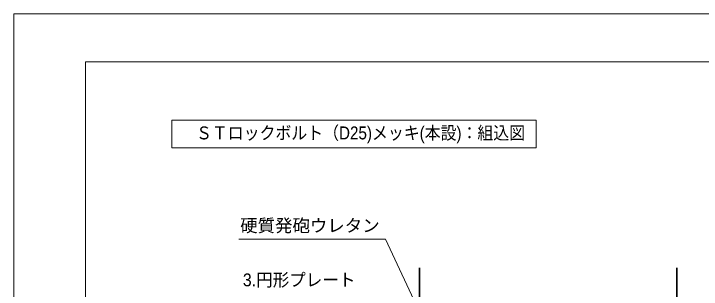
# Model space of a CAD drawing. Units: millimetres at full size, sheet at 1:2; details may follow other scales. Extents: x 1986 to 3668, y 918 to 2106.
# Drawn here: x 1986 to 2518, y 1893 to 2106 of the extents above; entities that cross this region are included whole.
import ezdxf
from ezdxf.enums import TextEntityAlignment as Align

# ---------------------------------------------------------------- set-up
doc = ezdxf.new("R2010")
doc.units = ezdxf.units.MM
doc.header["$LTSCALE"] = 2
for name, color, linetype, lineweight in [('1外形線', 7, 'Continuous', 35), ('6寸法線', 4, 'Continuous', 13), ('7 枠・タイトル', 7, 'Continuous', 13), ('Defpoints_2', 7, 'Continuous', 13)]:
    doc.layers.add(name, color=color, linetype=linetype, lineweight=lineweight)
doc.styles.add('ＭＳ Ｐゴシック', font='')
doc.styles.get('ＭＳ Ｐゴシック').set_extended_font_data('MS PGothic')

msp = doc.modelspace()

# ---------------------------------------------------------------- linework, layer by layer
at = {"layer": '1外形線'}
for p, q in [((2300.395, 1804.039), (2300.398, 1909.187)), ((2499.636, 1811.533), (2499.636, 1909.181))]:
    msp.add_line(p, q, dxfattribs=at)
at = {"layer": '6寸法線'}
msp.add_lwpolyline([(2330.851, 1809.54), (2328.736, 1814.07), (2273.971, 1931.421), (2160.287, 1931.421)], dxfattribs=at)
at = {"layer": '7 枠・タイトル'}
for p, q in [((2041.671, 955.252), (2041.671, 2068.805)), ((3612.367, 2068.805), (2041.671, 2068.805)), ((2108.354, 2023.619), (2390.62, 2023.619)), ((2108.354, 2023.619), (2108.354, 2002.047)), ((2390.62, 2023.619), (2390.62, 2002.047)), ((2108.354, 2002.047), (2390.62, 2002.047))]:
    msp.add_line(p, q, dxfattribs=at)
at = {"layer": 'Defpoints_2'}
msp.add_lwpolyline([(1986.019, 918.029), (3668.019, 918.029), (3668.019, 2106.029), (1986.019, 2106.029)], close=True, dxfattribs=at)

# ---------------------------------------------------------------- texts
at = {"layer": '6寸法線', "style": 'ＭＳ Ｐゴシック'}
msp.add_text('硬質発砲ウレタン', height=9.897, dxfattribs=at).set_placement((2161.408, 1933.971), align=Align.BOTTOM_LEFT)
at = {"layer": '6寸法線', "style": 'ＭＳ Ｐゴシック', "width": 0.95}
msp.add_text('3.円形プレート', height=9.897, dxfattribs=at).set_placement((2163.459, 1891.871), align=Align.BOTTOM_LEFT)
at = {"layer": '7 枠・タイトル', "style": 'ＭＳ Ｐゴシック', "width": 0.9}
msp.add_text('ＳＴロックボルト（D25)メッキ(本設)：組込図', height=10.02, dxfattribs=at).set_placement((2127.208, 2005.66), align=Align.BOTTOM_LEFT)

doc.saveas('drawing.dxf')
